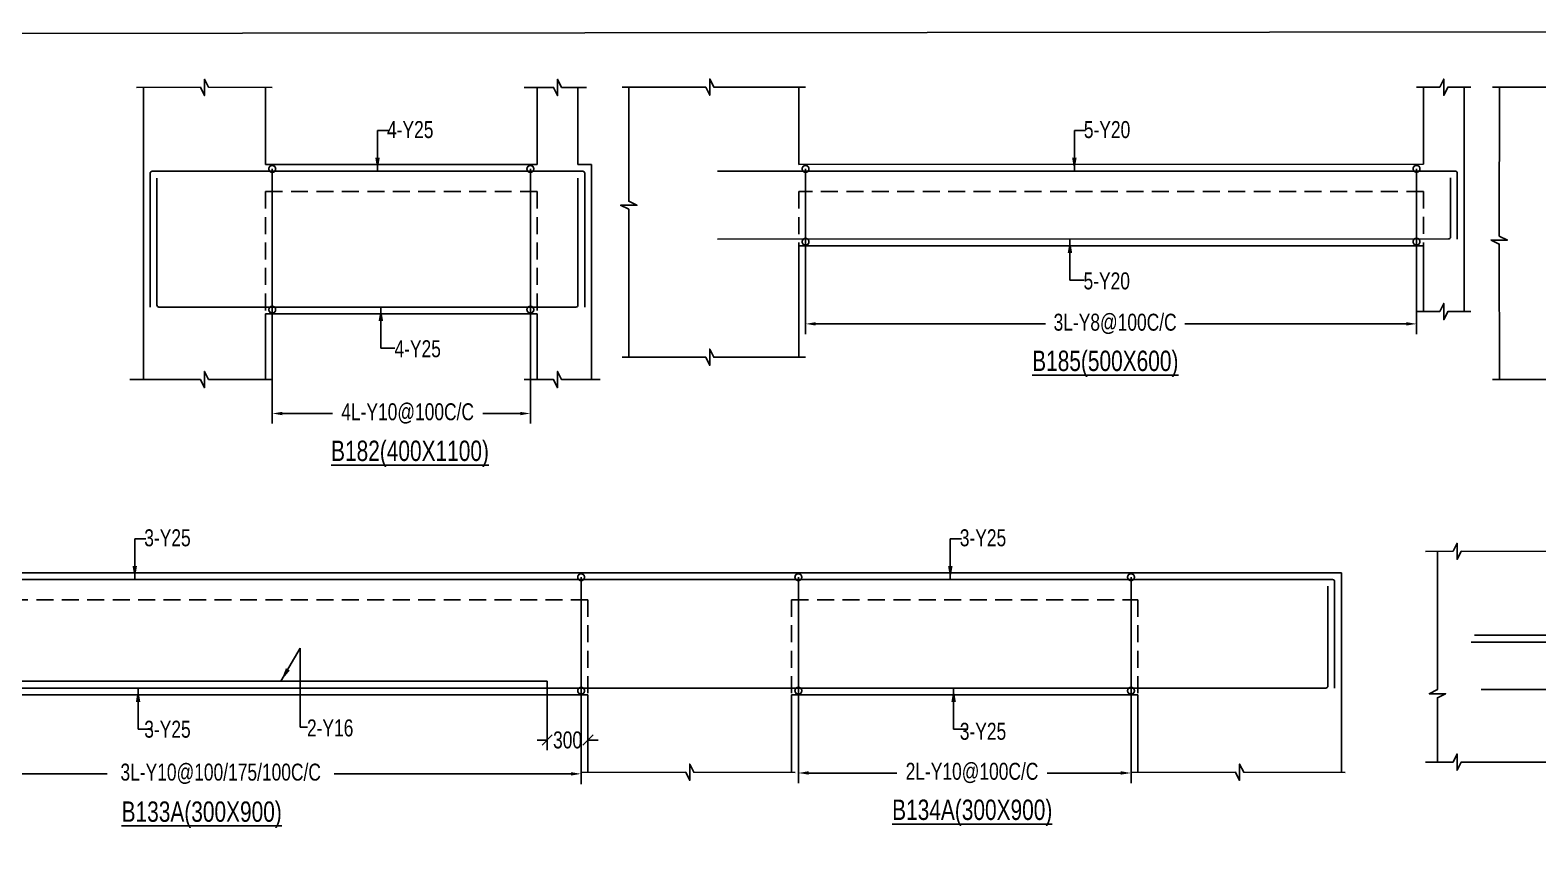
# Model space of a CAD drawing. Header units: millimetres. Extents: x 31347440 to 31744305, y -21457036 to -21063618.
# Drawn here: x 31655351 to 31666456, y -21203955 to -21197842 of the extents above; entities that cross this region are included whole.
import ezdxf

# ---------------------------------------------------------------- set-up
doc = ezdxf.new("R2010")
doc.units = ezdxf.units.MM
doc.header["$LTSCALE"] = 1000
doc.header["$MEASUREMENT"] = 0
doc.header["$PDMODE"] = 3
for name, pattern in [('CONTINOUS', [0]), ('CONTINU', [0]), ('HIDDEN', [0.375, 0.25, -0.125])]:
    doc.linetypes.add(name, pattern=pattern)
for name, color, linetype in [('-S-ARROW', 253, 'Continuous'), ('-S-MISC', 8, 'Continuous'), ('-S-STIRRUPS DIM', 6, 'Continuous'), ('-S-STIRUP', 11, 'Continuous'), ('-STR-BEAM', 7, 'CONTINU'), ('-STR-COLUMN', 5, 'HIDDEN'), ('-STR-REINF', 3, 'Continuous'), ('-STR-RF-DIM', 8, 'CONTINOUS'), ('-STR-TEXT', 6, 'Continuous'), ('SEC TEXT', 9, 'Continuous'), ('SLAB LINE', 254, 'HIDDEN')]:
    doc.layers.add(name, color=color, linetype=linetype)
doc.styles.add('BEAM-LS', font='romans.shx', dxfattribs={"width": 0.8})
doc.styles.add('SOBHA', font='swisscl.ttf')
doc.styles.add('sobha.sed', font='swisscl.ttf')
doc.dimstyles.new('S-50', dxfattribs={"dimscale": 50, "dimtxt": 2.5, "dimasz": 2, "dimexe": 0.5, "dimexo": 0.25, "dimgap": 0.25, "dimtad": 0, "dimdec": 0, "dimrnd": 0.0005, "dimzin": 0, "dimdsep": 46, "dimtxsty": 'sobha.sed', "dimblk": 'OBLIQUE', "dimcen": 0.09, "dimclrd": 8, "dimclre": 8, "dimclrt": 6, "dimadec": 0, "dimazin": 0, "dimtfac": 1, "dimtdec": 0, "dimtofl": 0, "dimtmove": 2, "dimatfit": 3, "dimfxl": 0.18, "dimtolj": 1, "dimtzin": 0, "dimlwd": -1, "dimlwe": -1, "dimarcsym": 0})
doc.dimstyles.new('S-DIM50', dxfattribs={"dimscale": 50, "dimtxt": 2.5, "dimasz": 1.5, "dimexe": 1.5, "dimexo": 1, "dimgap": 0.5, "dimtad": 0, "dimdec": 0, "dimzin": 0, "dimdsep": 46, "dimtxsty": 'SOBHA', "dimcen": 0.09, "dimclrd": 256, "dimclre": 256, "dimclrt": 6, "dimadec": 5, "dimazin": 0, "dimtfac": 1, "dimtdec": 0, "dimtofl": 0, "dimtmove": 0, "dimatfit": 3, "dimfxl": 0.18, "dimtolj": 1, "dimtzin": 0, "dimlwd": -1, "dimlwe": -1, "dimarcsym": 0})
doc.dimstyles.new('STIRUP', dxfattribs={"dimscale": 50, "dimtxt": 2.5, "dimasz": 2.2, "dimexe": 0, "dimexo": 0, "dimgap": 0.5, "dimtad": 0, "dimdec": 0, "dimzin": 0, "dimdsep": 46, "dimtxsty": 'BEAM-LS', "dimblk": 'DOTSMALL', "dimcen": 0.09, "dimclrd": 256, "dimclre": 256, "dimclrt": 256, "dimadec": 5, "dimazin": 0, "dimtfac": 1, "dimtdec": 0, "dimtofl": 0, "dimtmove": 0, "dimatfit": 3, "dimldrblk": 'DOTSMALL', "dimfxl": 0, "dimfxlon": 1, "dimtolj": 1, "dimtzin": 0, "dimlwd": -1, "dimlwe": -1, "dimarcsym": 0})

# ---------------------------------------------------------------- blocks, each defined once
blk = doc.blocks.new('*D273')
at = {"layer": '-STR-RF-DIM', "transparency": 16777216}
for p, q in [((31659035, -21199844), (31659035, -21200741)), ((31657134, -21199901), (31657134, -21200741)), ((31657209, -21200666), (31657577, -21200666)), ((31658960, -21200666), (31658685, -21200666))]:
    blk.add_line(p, q, dxfattribs=at)
for points in [[(31657209, -21200654), (31657209, -21200679), (31657134, -21200666)], [(31658960, -21200654), (31658960, -21200679), (31659035, -21200666)]]:
    blk.add_solid(points, dxfattribs=at)
at = {"layer": 'Defpoints', "color": 0, "transparency": 16777216}
for p in [(31659035, -21199844, 178587), (31657134, -21199901, 178587), (31657134, -21200666)]:
    blk.add_point(p, dxfattribs=at)
at = {"layer": '-STR-RF-DIM', "color": 6, "transparency": 16777216, "insert": (31658131, -21200666), "char_height": 125, "attachment_point": 5, "style": 'SOBHA'}
blk.add_mtext('\\A1;4L-Y10@100C/C', dxfattribs=at)
blk = doc.blocks.new('_DotSmall')
at = {"color": 0, "linetype": 'ByBlock', "const_width": 0.5}
blk.add_lwpolyline([(-0.0625, 0, 1), (0.0625, 0, 1)], format="xyb", close=True, dxfattribs=at)
blk = doc.blocks.new('*D274')
at = {"layer": '-S-STIRUP', "ltscale": 100, "transparency": 16777216}
blk.add_line((31659035, -21199901), (31659035, -21198864), dxfattribs=at)
at = {"layer": 'Defpoints', "color": 0, "linetype": 'CONTINU', "ltscale": 100, "transparency": 16777216}
for p in [(31659035, -21198864), (31659035, -21198864), (31659035, -21199901)]:
    blk.add_point(p, dxfattribs=at)
at = {"layer": '-S-STIRUP', "linetype": 'CONTINU', "ltscale": 100, "transparency": 16777216, "xscale": 100, "yscale": 100, "zscale": 100}
for p, rotation in [((31659035, -21198864), 90), ((31659035, -21199901), 270)]:
    blk.add_blockref('_DotSmall', p, dxfattribs=dict(at, rotation=rotation))
blk = doc.blocks.new('_OBLIQUE')
at = {"color": 0, "linetype": 'ByBlock'}
blk.add_line((-0.5, -0.5), (0.5, 0.5), dxfattribs=at)
blk = doc.blocks.new('*D275')
at = {"layer": '-S-STIRUP', "ltscale": 100, "transparency": 16777216}
blk.add_line((31657134, -21199901), (31657134, -21198864), dxfattribs=at)
at = {"layer": 'Defpoints', "color": 0, "linetype": 'CONTINU', "ltscale": 100, "transparency": 16777216}
for p in [(31657134, -21198864), (31657134, -21198864), (31657134, -21199901)]:
    blk.add_point(p, dxfattribs=at)
at = {"layer": '-S-STIRUP', "linetype": 'CONTINU', "ltscale": 100, "transparency": 16777216, "xscale": 100, "yscale": 100, "zscale": 100}
for p, rotation in [((31657134, -21198864), 90), ((31657134, -21199901), 270)]:
    blk.add_blockref('_DotSmall', p, dxfattribs=dict(at, rotation=rotation))
blk = doc.blocks.new('*D276')
at = {"layer": '-S-STIRUP', "ltscale": 100, "transparency": 16777216}
blk.add_line((31665562, -21199400), (31665562, -21198863), dxfattribs=at)
at = {"layer": 'Defpoints', "color": 0, "linetype": 'CONTINU', "ltscale": 100, "transparency": 16777216}
for p in [(31665562, -21198863), (31665562, -21198863), (31665562, -21199400, 0)]:
    blk.add_point(p, dxfattribs=at)
at = {"layer": '-S-STIRUP', "linetype": 'CONTINU', "ltscale": 100, "transparency": 16777216, "xscale": 100, "yscale": 100, "zscale": 100}
for p, rotation in [((31665562, -21198863), 90), ((31665562, -21199400), 270)]:
    blk.add_blockref('_DotSmall', p, dxfattribs=dict(at, rotation=rotation))
blk = doc.blocks.new('*D277')
at = {"layer": '-S-STIRUP', "ltscale": 100, "transparency": 16777216}
blk.add_line((31661062, -21199401), (31661062, -21198864), dxfattribs=at)
at = {"layer": 'Defpoints', "color": 0, "linetype": 'CONTINU', "ltscale": 100, "transparency": 16777216}
for p in [(31661062, -21198864, 0), (31661062, -21198864), (31661062, -21199401)]:
    blk.add_point(p, dxfattribs=at)
at = {"layer": '-S-STIRUP', "linetype": 'CONTINU', "ltscale": 100, "transparency": 16777216, "xscale": 100, "yscale": 100, "zscale": 100}
for p, rotation in [((31661062, -21198864), 90), ((31661062, -21199401), 270)]:
    blk.add_blockref('_DotSmall', p, dxfattribs=dict(at, rotation=rotation))
blk = doc.blocks.new('*D278')
at = {"layer": '-STR-RF-DIM', "transparency": 16777216}
for p, q in [((31661062, -21199401), (31661062, -21200081)), ((31665562, -21199400), (31665562, -21200081)), ((31661137, -21200006), (31662828, -21200006)), ((31665487, -21200006), (31663856, -21200006))]:
    blk.add_line(p, q, dxfattribs=at)
for points in [[(31661137, -21199993), (31661137, -21200018), (31661062, -21200006)], [(31665487, -21199993), (31665487, -21200018), (31665562, -21200006)]]:
    blk.add_solid(points, dxfattribs=at)
at = {"layer": 'Defpoints', "color": 0, "transparency": 16777216}
for p in [(31661062, -21199401, 178587), (31665562, -21199400, 0), (31665562, -21200006)]:
    blk.add_point(p, dxfattribs=at)
at = {"layer": '-STR-RF-DIM', "color": 6, "transparency": 16777216, "insert": (31663342, -21200006), "char_height": 125, "attachment_point": 5, "style": 'SOBHA'}
blk.add_mtext('\\A1;3L-Y8@100C/C', dxfattribs=at)
blk = doc.blocks.new('*D387')
at = {"layer": '-S-STIRRUPS DIM', "color": 251, "transparency": 16777216}
for p, q in [((31659159, -21202639), (31659159, -21203147)), ((31659459, -21202789), (31659459, -21203147))]:
    blk.add_line(p, q, dxfattribs=at)
at = {"layer": '-S-STIRRUPS DIM', "color": 8, "transparency": 16777216}
for p, q in [((31659159, -21203072), (31659084, -21203072)), ((31659459, -21203072), (31659534, -21203072))]:
    blk.add_line(p, q, dxfattribs=at)
at = {"layer": 'Defpoints', "color": 0, "transparency": 16777216}
for p in [(31659159, -21202639, 0), (31659459, -21202789, -178587), (31659459, -21203072)]:
    blk.add_point(p, dxfattribs=at)
at = {"layer": '-S-STIRRUPS DIM', "color": 8, "transparency": 16777216, "xscale": 75, "yscale": 75, "zscale": 75}
blk.add_blockref('_OBLIQUE', (31659159, -21203072), dxfattribs=at)
at = {"layer": '-S-STIRRUPS DIM', "color": 8, "transparency": 16777216, "xscale": 75, "yscale": 75, "zscale": 75, "rotation": 180}
blk.add_blockref('_OBLIQUE', (31659459, -21203072), dxfattribs=at)
at = {"layer": '-S-STIRRUPS DIM', "color": 6, "transparency": 16777216, "insert": (31659309, -21203072), "char_height": 125, "attachment_point": 5, "style": 'sobha.sed'}
blk.add_mtext('\\A1;300', dxfattribs=at)
blk = doc.blocks.new('*D384')
at = {"layer": '-STR-RF-DIM', "transparency": 16777216}
for p, q in [((31661009, -21202709), (31661009, -21203390)), ((31663459, -21202709), (31663459, -21203390)), ((31661084, -21203315), (31661734, -21203315)), ((31663384, -21203315), (31662841, -21203315))]:
    blk.add_line(p, q, dxfattribs=at)
for points in [[(31661084, -21203302), (31661084, -21203327), (31661009, -21203315)], [(31663384, -21203302), (31663384, -21203327), (31663459, -21203315)]]:
    blk.add_solid(points, dxfattribs=at)
at = {"layer": 'Defpoints', "color": 0, "transparency": 16777216}
for p in [(31661009, -21202709, 0), (31663459, -21202709, 0), (31663459, -21203315)]:
    blk.add_point(p, dxfattribs=at)
at = {"layer": '-STR-RF-DIM', "color": 6, "transparency": 16777216, "insert": (31662288, -21203315), "char_height": 125, "attachment_point": 5, "style": 'SOBHA'}
blk.add_mtext('\\A1;2L-Y10@100C/C', dxfattribs=at)
blk = doc.blocks.new('*D385')
at = {"layer": '-S-STIRUP', "ltscale": 100, "transparency": 16777216}
blk.add_line((31661009, -21202709), (31661009, -21201872), dxfattribs=at)
at = {"layer": 'Defpoints', "color": 0, "linetype": 'CONTINU', "ltscale": 100, "transparency": 16777216}
for p in [(31661009, -21201872), (31661009, -21201872), (31661009, -21202709, 0)]:
    blk.add_point(p, dxfattribs=at)
at = {"layer": '-S-STIRUP', "linetype": 'CONTINU', "ltscale": 100, "transparency": 16777216, "xscale": 100, "yscale": 100, "zscale": 100}
for p, rotation in [((31661009, -21201872), 90), ((31661009, -21202709), 270)]:
    blk.add_blockref('_DotSmall', p, dxfattribs=dict(at, rotation=rotation))
blk = doc.blocks.new('*D380')
at = {"layer": '-S-STIRUP', "ltscale": 100, "transparency": 16777216}
blk.add_line((31663459, -21202709), (31663459, -21201872), dxfattribs=at)
at = {"layer": 'Defpoints', "color": 0, "linetype": 'CONTINU', "ltscale": 100, "transparency": 16777216}
for p in [(31663459, -21201872), (31663459, -21201872), (31663459, -21202709)]:
    blk.add_point(p, dxfattribs=at)
at = {"layer": '-S-STIRUP', "linetype": 'CONTINU', "ltscale": 100, "transparency": 16777216, "xscale": 100, "yscale": 100, "zscale": 100}
for p, rotation in [((31663459, -21201872), 90), ((31663459, -21202709), 270)]:
    blk.add_blockref('_DotSmall', p, dxfattribs=dict(at, rotation=rotation))
blk = doc.blocks.new('*D381')
at = {"layer": '-S-STIRUP', "ltscale": 100, "transparency": 16777216}
blk.add_line((31659409, -21202709), (31659409, -21201872), dxfattribs=at)
at = {"layer": 'Defpoints', "color": 0, "linetype": 'CONTINU', "ltscale": 100, "transparency": 16777216}
for p in [(31659409, -21201872), (31659409, -21201872), (31659409, -21202709, 0)]:
    blk.add_point(p, dxfattribs=at)
at = {"layer": '-S-STIRUP', "linetype": 'CONTINU', "ltscale": 100, "transparency": 16777216, "xscale": 100, "yscale": 100, "zscale": 100}
for p, rotation in [((31659409, -21201872), 90), ((31659409, -21202709), 270)]:
    blk.add_blockref('_DotSmall', p, dxfattribs=dict(at, rotation=rotation))
blk = doc.blocks.new('*D383')
at = {"layer": '-STR-RF-DIM', "transparency": 16777216}
for p, q in [((31653242, -21202709), (31653242, -21203396)), ((31659409, -21202709), (31659409, -21203396)), ((31653317, -21203321), (31655918, -21203321)), ((31659334, -21203321), (31657590, -21203321))]:
    blk.add_line(p, q, dxfattribs=at)
for points in [[(31653317, -21203309), (31653317, -21203334), (31653242, -21203321)], [(31659334, -21203309), (31659334, -21203334), (31659409, -21203321)]]:
    blk.add_solid(points, dxfattribs=at)
at = {"layer": 'Defpoints', "color": 0, "transparency": 16777216}
for p in [(31653242, -21202709, 178587), (31659409, -21202709, 0), (31659409, -21203321)]:
    blk.add_point(p, dxfattribs=at)
at = {"layer": '-STR-RF-DIM', "color": 6, "transparency": 16777216, "insert": (31656754, -21203321), "char_height": 125, "attachment_point": 5, "style": 'SOBHA'}
blk.add_mtext('\\A1;3L-Y10@100/175/100C/C', dxfattribs=at)

msp = doc.modelspace()

# ---------------------------------------------------------------- linework, layer by layer
at = {"layer": '-S-MISC', "linetype": 'ByBlock', "ltscale": 1000, "elevation": 0}
for points in [[(31657134.4, -21198263.3), (31656664.4, -21198262.9), (31656634.6, -21198203.2), (31656634.6, -21198323.4), (31656604.7, -21198262.9), (31656134.6, -21198263.3)], [(31659448.1, -21198263.3), (31659265.3, -21198263.3), (31659235.5, -21198203.6), (31659235.5, -21198323.8), (31659205.6, -21198263.3), (31658989, -21198263.3)], [(31659760.1, -21200251.8), (31659759.3, -21199161.5), (31659699.7, -21199131.6), (31659819.9, -21199131.6), (31659759.3, -21199101.8), (31659759.9, -21198260.9)], [(31661062.5, -21198260.9), (31660386, -21198260.9), (31660356.1, -21198201.3), (31660356.1, -21198321.5), (31660326.3, -21198260.9), (31659710.1, -21198261.2)], [(31665562.6, -21198262.1), (31665732.7, -21198262.1), (31665762.6, -21198202.5), (31665762.6, -21198322.6), (31665792.4, -21198262.1), (31665962.5, -21198262.1)], [(31666172.1, -21200414.9), (31666171.4, -21199418.4), (31666111.7, -21199388.5), (31666231.9, -21199388.5), (31666171.4, -21199358.7), (31666171.9, -21198262.1)], [(31667414.2, -21198262.1), (31666798, -21198262.1), (31666768.2, -21198202.5), (31666768.2, -21198322.6), (31666738.3, -21198262.1), (31666122.1, -21198262.4)], [(31665562.5, -21199914.9), (31665732.7, -21199914.9), (31665762.6, -21199855.2), (31665762.6, -21199975.4), (31665792.4, -21199914.9), (31665962.5, -21199914.9)], [(31661060.9, -21200251.8), (31660386, -21200251.8), (31660356.1, -21200192.1), (31660356.1, -21200312.3), (31660326.3, -21200251.8), (31659710.1, -21200252)], [(31657134.6, -21200416.1), (31656664.4, -21200415.6), (31656634.6, -21200356), (31656634.6, -21200476.2), (31656604.7, -21200415.6), (31656084.6, -21200416.1)], [(31659548.1, -21200416.1), (31659265.4, -21200416.1), (31659235.5, -21200356.4), (31659235.5, -21200476.6), (31659205.7, -21200416.1), (31658989, -21200416.1)], [(31667414.2, -21200414.9), (31666798, -21200414.9), (31666768.2, -21200355.2), (31666768.2, -21200475.4), (31666738.3, -21200414.9), (31666122.1, -21200415.1)], [(31665628.6, -21201681.7), (31665831.4, -21201681.3), (31665861.3, -21201621.6), (31665861.3, -21201741.8), (31665891.1, -21201681.3), (31666679.6, -21201681.7)], [(31665715.4, -21203234.5), (31665716.2, -21202760.6), (31665775.8, -21202730.8), (31665655.7, -21202730.8), (31665716.2, -21202700.9), (31665715.6, -21201681.7)], [(31665628.6, -21203234.5), (31665831.4, -21203234.1), (31665861.3, -21203174.4), (31665861.3, -21203294.6), (31665891.1, -21203234.1), (31666679.6, -21203234.5)]]:
    msp.add_lwpolyline(points, dxfattribs=at)
at = {"layer": '-S-MISC', "linetype": 'ByBlock', "ltscale": 1000}
for points in [[(31660985.8, -21203310.2), (31660238.9, -21203309.5), (31660209, -21203249.8), (31660209, -21203370), (31660179.1, -21203309.5), (31659411.9, -21203310.2)], [(31665035.8, -21203310.2), (31664288.9, -21203309.5), (31664259, -21203249.8), (31664259, -21203370), (31664229.1, -21203309.5), (31663461.9, -21203310.2)]]:
    msp.add_lwpolyline(points, dxfattribs=at)
at = {"layer": '-STR-BEAM'}
for p, q in [((31659084.8, -21198831.5, 0), (31657084.6, -21198831.5, 0)), ((31661012.5, -21198831.5, 0), (31665612.5, -21198830.3, 0)), ((31653192, -21201839.3, 0), (31665009, -21201839.3, 0))]:
    msp.add_line(p, q, dxfattribs=at)
at = {"layer": '-STR-BEAM', "elevation": 0}
msp.add_lwpolyline([(31679606.4, -21226541.6), (31644306.4, -21226541.6), (31644306.4, -21197875), (31679606.4, -21197841.6)], close=True, dxfattribs=at)
for points in [[(31665612.5, -21199430.3), (31661012.5, -21199431.5)], [(31657084.6, -21199931.5), (31659084.8, -21199931.5)], [(31659459, -21202739.3), (31653192, -21202739.3)], [(31663509, -21202739.3), (31660959, -21202739.3)]]:
    msp.add_lwpolyline(points, dxfattribs=at)
at = {"layer": '-STR-COLUMN', "linetype": 'Continuous', "ltscale": 10}
for p, q in [((31656184.6, -21200416.1, 0), (31656184.6, -21198263.3, 0)), ((31657084.6, -21198831.5, 0), (31657084.6, -21198263.3, 0)), ((31659084.8, -21198831.5, 0), (31659084.8, -21198263.3, 0)), ((31659384.8, -21198263.3, 0), (31659384.8, -21198831.5, 0)), ((31661012.5, -21198831.5, 0), (31661012.5, -21198260.9, 0)), ((31665612.5, -21198830.3, 0), (31665612.5, -21198262.1, 0)), ((31665912.5, -21199914.9, 0), (31665912.5, -21198262.1, 0)), ((31659384.8, -21198831.5, 0), (31659485.5, -21198831.5, 0)), ((31659485.5, -21198831.5, 0), (31659485.5, -21200416.1, 0)), ((31661012.5, -21199431.5, 0), (31661012.5, -21200251.8, 0)), ((31665612.5, -21199430.3, 0), (31665612.5, -21199914.9, 0)), ((31657084.6, -21199931.5, 0), (31657084.6, -21200416.1, 0)), ((31659084.8, -21199931.5, 0), (31659084.8, -21200416.1, 0)), ((31665009, -21201839.3, 0), (31665009, -21203310.2)), ((31659459, -21202739.3), (31659459, -21203310.2)), ((31660959, -21202739.3), (31660959, -21203310.2)), ((31663509, -21202739.3), (31663509, -21203310.2))]:
    msp.add_line(p, q, dxfattribs=at)
at = {"layer": '-STR-REINF', "ltscale": 10}
for p, q in [((31656234.5, -21198896.5, 0), (31656234.5, -21199882.2, 0)), ((31656249.5, -21198881.5, 0), (31659420.5, -21198881.5, 0)), ((31656284.5, -21198931.5, 0), (31656284.5, -21199866.5, 0)), ((31659385.5, -21198931.5, 0), (31659385.5, -21199866.5, 0)), ((31659435.5, -21198896.5, 0), (31659435.5, -21199882.2, 0)), ((31665847.3, -21198880.3, 0), (31660412.5, -21198881.5, 0)), ((31665812.3, -21198930.3, 0), (31665812.3, -21199365.3, 0)), ((31665862.3, -21198895.3, 0), (31665862.3, -21199381, 0)), ((31660412.5, -21199381.5, 0), (31665797.3, -21199380.3, 0)), ((31659370.5, -21199881.5, 0), (31656299.5, -21199881.5, 0)), ((31664944, -21201889.3, 0), (31652592, -21201889.3, 0)), ((31664909, -21201939.3, 0), (31664909, -21202674.3, 0)), ((31664959, -21201904.3, 0), (31664959, -21202690, 0)), ((31677426.5, -21202299.9, 0), (31665988.2, -21202299.9, 0)), ((31652592, -21202689.3, 0), (31664894, -21202689.3, 0)), ((31653492, -21202639.3, 0), (31659159, -21202639.3, 0)), ((31666038.2, -21202699.9, 0), (31677426.5, -21202699.9, 0))]:
    msp.add_line(p, q, dxfattribs=at)
at = {"layer": '-STR-REINF', "ltscale": 10, "elevation": 0}
msp.add_lwpolyline([(31665965.4, -21202349.9), (31668456.5, -21202349.9)], dxfattribs=at)
at = {"layer": '-STR-REINF', "ltscale": 10}
for centre, start, end in [((31656249.5, -21198896.5, 0), 90, 180), ((31659420.5, -21198896.5, 0), 0, 90), ((31665847.3, -21198895.3, 0), 0, 90), ((31665797.3, -21199365.3, 0), 270, 0), ((31656299.5, -21199866.5, 0), 180, 270), ((31659370.5, -21199866.5, 0), 270, 0), ((31664944, -21201904.3, 0), 0, 90), ((31664894, -21202674.3, 0), 270, 0)]:
    msp.add_arc(centre, 15, start, end, dxfattribs=at)
at = {"layer": 'SLAB LINE', "color": 8, "linetype": 'HIDDEN', "ltscale": 0.5}
for p, q in [((31657084.6, -21199031.5, 0), (31659084.8, -21199031.5, 0)), ((31657084.6, -21199031.5, 0), (31657084.6, -21199931.5, 0)), ((31659084.8, -21199031.5, 0), (31659084.8, -21199931.5, 0)), ((31665612.5, -21199030.3, 0), (31661012.5, -21199031.5, 0)), ((31661012.5, -21199031.5, 0), (31661012.5, -21199431.5, 0)), ((31665612.5, -21199030.3, 0), (31665612.5, -21199430.3, 0)), ((31659459, -21202039.3, 0), (31653192, -21202039.3, 0)), ((31659459, -21202039.3), (31659459, -21202739.3)), ((31660959, -21202039.3, 0), (31663509, -21202039.3)), ((31660959, -21202039.3), (31660959, -21202739.3)), ((31663509, -21202039.3), (31663509, -21202739.3))]:
    msp.add_line(p, q, dxfattribs=at)

# ---------------------------------------------------------------- texts
at = {"layer": '-STR-TEXT', "color": 6, "style": 'SOBHA'}
for s, p in [('4-Y25', (31657979.4, -21198636.6, 0)), ('5-Y20', (31663111.7, -21198636.6, 0)), ('5-Y20', (31663109.4, -21199751.5, 0)), ('4-Y25', (31658034.1, -21200251.5, 0)), ('3-Y25', (31656191.2, -21201644.5, 0)), ('3-Y25', (31662198, -21201644.5, 0)), ('3-Y25', (31656191.2, -21203054.7, 0)), ('2-Y16', (31657389.6, -21203045.2, 0)), ('3-Y25', (31662198, -21203070.1, 0))]:
    msp.add_text(s, height=125, dxfattribs=at).set_placement(p)
at = {"layer": 'SEC TEXT', "color": 4, "linetype": 'ByBlock', "style": 'sobha.sed'}
for s, rotation, p in [('%%UB185(500X600)', 359.98928, (31662731.1, -21200353.1, 0)), ('%%UB182(400X1100)', 0.01072, (31657567.2, -21201016.2, 0)), ('%%UB134A(300X900)', 359.98928, (31661699.8, -21203660.9, 0)), ('%%UB133A(300X900)', 359.98928, (31656024.6, -21203674.5, 0))]:
    msp.add_text(s, height=150, rotation=rotation, dxfattribs=at).set_placement(p)

# ---------------------------------------------------------------- dimensions: what is measured, and where the dimension line sits
at = {"layer": '-S-STIRRUPS DIM'}
dim = msp.add_linear_dim(base=(31659459.1, -21203072.3, 0), p1=(31659159, -21202639.3, 0), p2=(31659459.1, -21202789.3, -178586.6), dimstyle='S-DIM50', override={"dimscale": 1, "dimtxt": 125, "dimasz": 75, "dimexe": 75, "dimexo": 0, "dimgap": 25, "dimrnd": 5, "dimtxsty": 'sobha.sed', "dimblk1": 'OBLIQUE', "dimblk2": 'OBLIQUE', "dimsah": 1, "dimcen": 4.5, "dimclrd": 8, "dimclre": 251, "dimfxl": 75}, dxfattribs=at)
dim.commit()
dim.dimension.update_dxf_attribs({"geometry": '*D387', "text_midpoint": (31659309, -21203072.3, 0)})
at = {"layer": '-S-STIRUP', "linetype": 'CONTINU', "ltscale": 100}
for base, p1, p2, picture, middle in [((31657133.7, -21198864.5, 178586.6), (31657133.7, -21199901.2, 178586.6), (31657133.7, -21198864.5, 178586.6), '*D275', (31657133.7, -21199382.8, 178586.6)), ((31659035, -21198864.5, 178586.6), (31659035, -21199901.2, 178586.6), (31659035, -21198864.5, 178586.6), '*D274', (31659035, -21199382.8, 178586.6)), ((31661062.3, -21198864.5, 178586.6), (31661062.3, -21199401.2, 178586.6), (31661062.3, -21198864.5, 178586.6), '*D277', (31661062.3, -21199132.8, 178586.6)), ((31665562.5, -21198863.3, 0), (31665562.5, -21199400, 0), (31665562.5, -21198863.3, 0), '*D276', (31665562.5, -21199131.7, 0)), ((31659409, -21201872.3, 0), (31659409, -21202709, 0), (31659409, -21201872.3, 0), '*D381', (31659409, -21202290.7, 0)), ((31661009, -21201872.3, 0), (31661009, -21202709, 0), (31661009, -21201872.3, 0), '*D385', (31661009, -21202290.7, 0)), ((31663459, -21201872.3), (31663459, -21202709), (31663459, -21201872.3), '*D380', (31663459, -21202290.7))]:
    dim = msp.add_linear_dim(base=base, p1=p1, p2=p2, angle=90, text=' ', dimstyle='STIRUP', override={"dimasz": 2}, dxfattribs=at)
    dim.commit()
    dim.dimension.update_dxf_attribs({"geometry": picture, "text_midpoint": middle})
at = {"layer": '-STR-RF-DIM'}
for base, p1, p2, text, picture, middle in [((31665562.5, -21200005.9, 0), (31661062.3, -21199401.2, 178586.6), (31665562.5, -21199400, 0), '3L-Y8@100C/C', '*D278', (31663342.1, -21200005.9, 0)), ((31659409, -21203321, 0), (31653241.8, -21202709, 178586.6), (31659409, -21202709, 0), '3L-Y10@100/175/100C/C', '*D383', (31656754.1, -21203321, 0)), ((31663459, -21203314.9, 0), (31661009, -21202709, 0), (31663459, -21202709), '2L-Y10@100C/C', '*D384', (31662287.6, -21203314.9, 0))]:
    dim = msp.add_linear_dim(base=base, p1=p1, p2=p2, text=text, dimstyle='S-DIM50', override={"dimscale": 1, "dimtxt": 125, "dimasz": 75, "dimexe": 75, "dimexo": 0, "dimgap": 25, "dimsah": 1, "dimcen": 4.5, "dimfxl": 75}, dxfattribs=at)
    dim.commit()
    dim.dimension.update_dxf_attribs({"geometry": picture, "text_midpoint": middle, "dimtype": 160})
dim = msp.add_linear_dim(base=(31657133.7, -21200666.1, 0), p1=(31659035, -21199844.3, 178586.6), p2=(31657133.7, -21199901.2, 178586.6), angle=180, text='4L-Y10@100C/C', dimstyle='S-DIM50', override={"dimscale": 1, "dimtxt": 125, "dimasz": 75, "dimexe": 75, "dimexo": 0, "dimgap": 25, "dimsah": 1, "dimcen": 4.5, "dimfxl": 75}, dxfattribs=at)
dim.commit()
dim.dimension.update_dxf_attribs({"geometry": '*D273', "text_midpoint": (31658130.8, -21200666.1, 0), "dimtype": 160})

# ---------------------------------------------------------------- leaders
at = {"layer": '-S-ARROW'}
for points, override in [([(31657909.4, -21198881.5, 0), (31657909.4, -21198581.5, 0), (31657991.8, -21198581.5, 0)], {"dimasz": 2, "dimgap": 0.1, "dimtad": 0}), ([(31663041.8, -21198881.5, 0), (31663041.8, -21198581.5, 0), (31663124.1, -21198581.5, 0)], {"dimasz": 2, "dimgap": 0.1, "dimtad": 0}), ([(31663009.3, -21199384.2, 0), (31663009.3, -21199684.2, 0), (31663112.8, -21199684.2, 0)], {"dimasz": 2, "dimgap": 0.1, "dimtad": 0}), ([(31657934, -21199884.2, 0), (31657934, -21200184.2, 0), (31658037.4, -21200184.2, 0)], {"dimasz": 2, "dimgap": 0.1, "dimtad": 0}), ([(31656121.3, -21201889.3, 0), (31656121.3, -21201589.3, 0), (31656203.7, -21201589.3, 0)], {"dimasz": 2, "dimgap": 0.1, "dimtad": 0}), ([(31662128.1, -21201889.3, 0), (31662128.1, -21201589.3, 0), (31662210.4, -21201589.3, 0)], {"dimasz": 2, "dimgap": 0.1, "dimtad": 0}), ([(31657198.3, -21202637.4, 0), (31657340.5, -21202395.2, 0), (31657340.5, -21202977.4, 0), (31657393.5, -21202977.4, 0)], {"dimgap": 0.1}), ([(31656145.8, -21202692, 0), (31656145.8, -21202992, 0), (31656249.3, -21202992, 0)], {"dimasz": 2, "dimgap": 0.1, "dimtad": 0}), ([(31662152.6, -21202692, 0), (31662152.6, -21202992, 0), (31662256.1, -21202992, 0)], {"dimasz": 2, "dimgap": 0.1, "dimtad": 0})]:
    msp.add_leader(points, dimstyle='S-50', override=override, dxfattribs=at)

doc.saveas('drawing.dxf')
